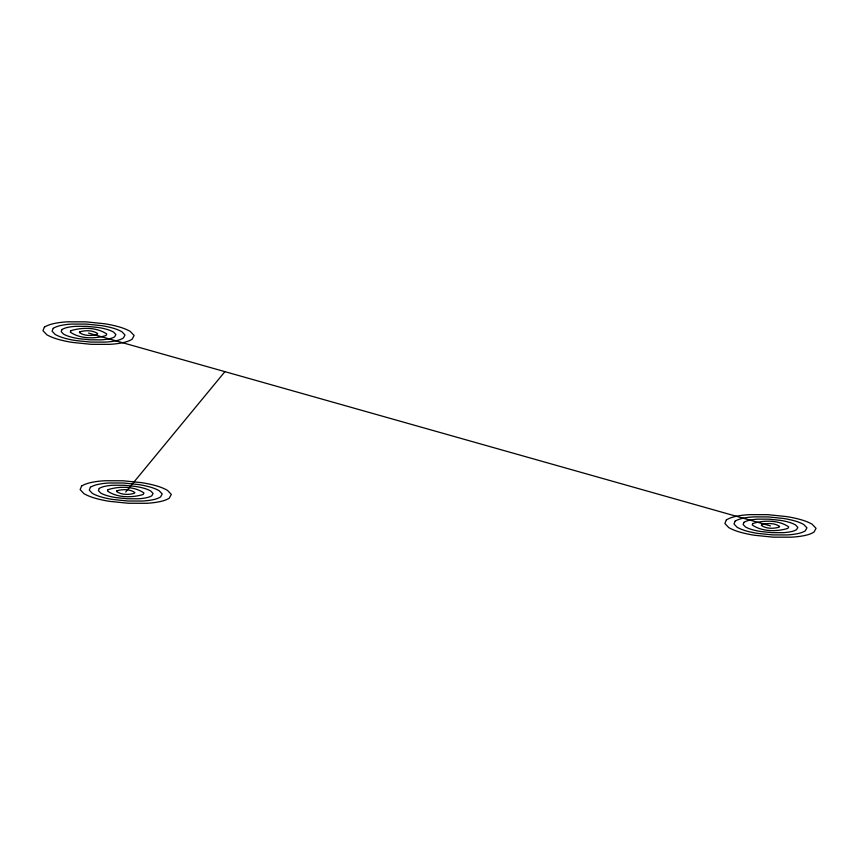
<?xml version="1.0" encoding="UTF-8"?>
<svg xmlns="http://www.w3.org/2000/svg" width="859" height="859" viewBox="0 0 859 859"><rect width="100%" height="100%" fill="white"/><g stroke="black" fill="none" stroke-linecap="round" stroke-linejoin="round"><path stroke-width="1.29" d="M125.725 492.014L224.918 371.657M88.541 333.088L770.459 525.912M44.4 327.139L42.95 330.694L46.826 334.774A33.608 13.884 6.5 0 0 58.165 339.337A52.635 21.743 6.5 0 0 72.65 342.44L91.172 344.33L109.254 344.362A52.635 21.743 6.5 0 0 122.633 342.73A33.608 13.884 6.5 0 0 132.093 339.251L134.133 335.482L130.257 331.402A33.608 13.884 6.5 0 0 118.918 326.839A52.635 21.743 6.5 0 0 104.433 323.736L85.911 321.846L67.818 321.814A52.635 21.743 6.5 0 0 54.439 323.446A35.691 14.743 6.5 0 0 44.4 327.139M53.237 328.331L52.066 331.166L55.169 334.441A26.887 11.103 6.5 0 0 64.242 338.092A42.112 17.395 6.5 0 0 75.828 340.572L90.646 342.075L105.12 342.107A42.112 17.395 6.5 0 0 115.815 340.798A26.887 11.103 6.5 0 0 123.385 338.027L125.006 335.01L121.914 331.746A26.887 11.103 6.5 0 0 112.84 328.084A42.112 17.395 6.5 0 0 101.255 325.604L86.437 324.101L71.963 324.068A42.112 17.395 6.5 0 0 61.257 325.378A28.551 11.79 6.5 0 0 53.237 328.331M62.063 329.512L61.182 331.649L63.512 334.097A20.165 8.332 6.5 0 0 70.309 336.835A31.579 13.046 6.5 0 0 79.007 338.704L90.12 339.831L100.975 339.853A31.579 13.046 6.5 0 0 108.996 338.876A20.165 8.332 6.5 0 0 114.666 336.792L115.89 334.527L113.571 332.079A20.165 8.332 6.5 0 0 106.763 329.341A31.579 13.046 6.5 0 0 98.076 327.472L86.963 326.345L76.107 326.323A31.579 13.046 6.5 0 0 68.086 327.3A21.411 8.848 6.5 0 0 62.063 329.512M70.889 330.704L70.298 332.132C80.134 338.961 94.694 339.004 105.958 335.558L106.774 334.044C96.863 327.193 82.196 327.139 70.889 330.704M79.715 331.896L79.425 332.605C84.343 336.019 91.623 336.041 97.25 334.323L97.658 333.571C92.708 330.146 85.374 330.114 79.715 331.896M81.594 486.065L80.134 489.619L84.01 493.7A33.608 13.884 6.5 0 0 95.349 498.274A52.635 21.743 6.5 0 0 109.834 501.377L128.356 503.256L146.449 503.299A52.635 21.743 6.5 0 0 159.828 501.656A33.608 13.884 6.5 0 0 169.277 498.188L171.317 494.419L167.441 490.339A33.608 13.884 6.5 0 0 156.102 485.764A52.635 21.743 6.5 0 0 141.617 482.661L123.095 480.782L105.013 480.739A52.635 21.743 6.5 0 0 91.634 482.382A35.691 14.743 6.5 0 0 81.594 486.065M90.42 487.257L89.261 490.102L92.353 493.367A26.887 11.103 6.5 0 0 101.426 497.017A42.112 17.395 6.5 0 0 113.012 499.498L127.83 501.012L142.304 501.044A42.112 17.395 6.5 0 0 153.009 499.734A26.887 11.103 6.5 0 0 160.569 496.953L162.201 493.936L159.098 490.672A26.887 11.103 6.5 0 0 150.024 487.021A42.112 17.395 6.5 0 0 138.439 484.54L123.621 483.026L109.157 482.994A42.112 17.395 6.5 0 0 98.452 484.304A28.551 11.79 6.5 0 0 90.42 487.257M99.247 488.449L98.377 490.586L100.696 493.034A20.165 8.332 6.5 0 0 107.504 495.772A31.579 13.046 6.5 0 0 116.19 497.629L127.304 498.757L138.159 498.789A31.579 13.046 6.5 0 0 146.18 497.801A20.165 8.332 6.5 0 0 151.86 495.718L153.085 493.453L150.755 491.004A20.165 8.332 6.5 0 0 143.958 488.266A31.579 13.046 6.5 0 0 135.26 486.409L124.147 485.281L113.291 485.249A31.579 13.046 6.5 0 0 105.27 486.237A21.411 8.848 6.5 0 0 99.247 488.449M108.073 489.641L107.493 491.058C117.329 497.887 131.889 497.93 143.152 494.483L143.968 492.98C134.058 486.13 119.39 486.065 108.073 489.641M116.899 490.833L116.609 491.541C121.527 494.956 128.807 494.977 134.434 493.249L134.842 492.497C129.892 489.072 122.558 489.039 116.899 490.833M726.327 519.963L724.867 523.518L728.743 527.598A33.608 13.884 6.5 0 0 740.082 532.161A52.635 21.743 6.5 0 0 754.567 535.264L773.089 537.154L791.182 537.186A52.635 21.743 6.5 0 0 804.561 535.554A33.608 13.884 6.5 0 0 814.01 532.075L816.05 528.306L812.174 524.226A33.608 13.884 6.5 0 0 800.835 519.663A52.635 21.743 6.5 0 0 786.35 516.56L767.828 514.67L749.746 514.638A52.635 21.743 6.5 0 0 736.367 516.27A35.691 14.743 6.5 0 0 726.327 519.963M735.154 521.145L733.994 523.99L737.086 527.254A26.887 11.103 6.5 0 0 746.16 530.916A42.112 17.395 6.5 0 0 757.745 533.396L772.563 534.899L787.037 534.932A42.112 17.395 6.5 0 0 797.743 533.622A26.887 11.103 6.5 0 0 805.302 530.841L806.934 527.834L803.831 524.559A26.887 11.103 6.5 0 0 794.758 520.908A42.112 17.395 6.5 0 0 783.172 518.428L768.354 516.925L753.88 516.893A42.112 17.395 6.5 0 0 743.185 518.202A28.551 11.79 6.5 0 0 735.154 521.145M743.98 522.336L743.11 524.473L745.429 526.921A20.165 8.332 6.5 0 0 752.237 529.659A31.579 13.046 6.5 0 0 760.924 531.528L772.037 532.655L782.893 532.677A31.579 13.046 6.5 0 0 790.914 531.7A20.165 8.332 6.5 0 0 796.594 529.616L797.818 527.351L795.488 524.903A20.165 8.332 6.5 0 0 788.691 522.165A31.579 13.046 6.5 0 0 779.993 520.296L768.88 519.169L758.025 519.147A31.579 13.046 6.5 0 0 750.004 520.125A21.411 8.848 6.5 0 0 743.98 522.336M752.806 523.528L752.226 524.956C762.062 531.785 776.622 531.828 787.886 528.382L788.702 526.868C778.791 520.017 764.123 519.963 752.806 523.528M761.632 524.72L761.342 525.429C766.26 528.843 773.54 528.865 779.167 527.147L779.575 526.395C774.625 522.959 767.291 522.938 761.632 524.72"/></g></svg>
